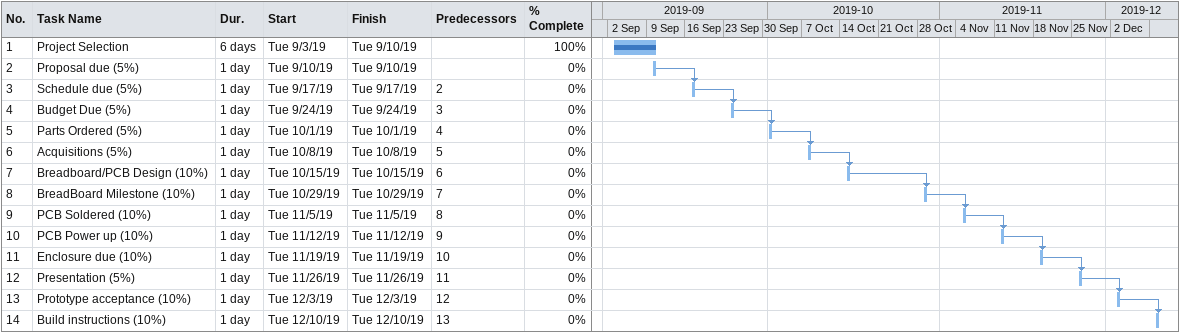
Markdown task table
| ID | Task | Duration | Start | Finish | Predecessors | % complete |
|---|---|---|---|---|---|---|
| 1 | Project Selection | 6d | 2019-09-03 | 2019-09-10 |  | 100 |
| 2 | Proposal due (5%) | 1d | 2019-09-10 | 2019-09-10 |  | 0 |
| 3 | Schedule due (5%) | 1d | 2019-09-17 | 2019-09-17 | 2 | 0 |
| 4 | Budget Due (5%) | 1d | 2019-09-24 | 2019-09-24 | 3 | 0 |
| 5 | Parts Ordered (5%) | 1d | 2019-10-01 | 2019-10-01 | 4 | 0 |
| 6 | Acquisitions (5%) | 1d | 2019-10-08 | 2019-10-08 | 5 | 0 |
| 7 | Breadboard/PCB Design (10%) | 1d | 2019-10-15 | 2019-10-15 | 6 | 0 |
| 8 | BreadBoard Milestone (10%) | 1d | 2019-10-29 | 2019-10-29 | 7 | 0 |
| 9 | PCB Soldered (10%) | 1d | 2019-11-05 | 2019-11-05 | 8 | 0 |
| 10 | PCB Power up (10%) | 1d | 2019-11-12 | 2019-11-12 | 9 | 0 |
| 11 | Enclosure due (10%) | 1d | 2019-11-19 | 2019-11-19 | 10 | 0 |
| 12 | Presentation (5%) | 1d | 2019-11-26 | 2019-11-26 | 11 | 0 |
| 13 | Prototype acceptance (10%) | 1d | 2019-12-03 | 2019-12-03 | 12 | 0 |
| 14 | Build instructions (10%) | 1d | 2019-12-10 | 2019-12-10 | 13 | 0 |
